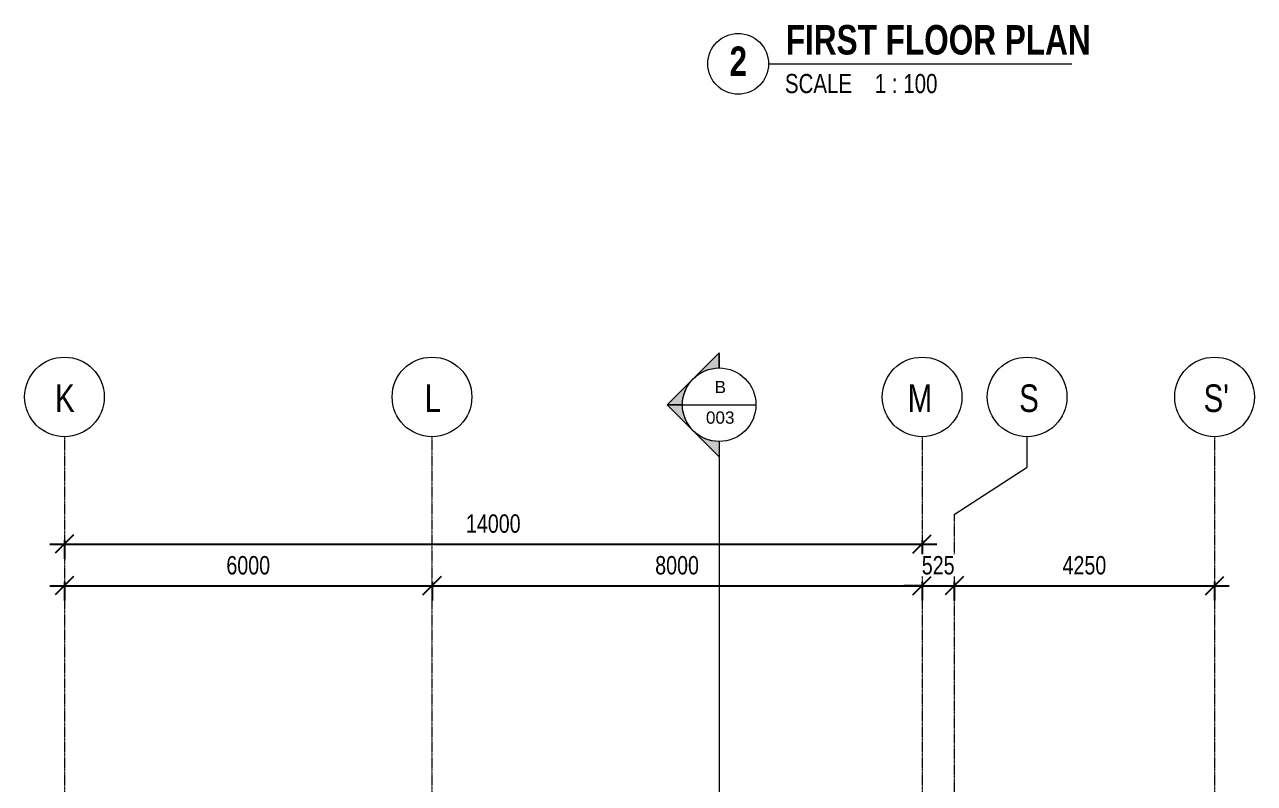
# Model space of a CAD drawing. Header units: millimetres. Extents: x -29259 to 87313, y -139821 to 46728.
# Drawn here: x 32277 to 52351, y -21230 to -8846 of the extents above; entities that cross this region are included whole.
import ezdxf

# ---------------------------------------------------------------- set-up
doc = ezdxf.new("R2010")
doc.units = ezdxf.units.MM
doc.linetypes.add('Grid Line', pattern=[22.225, 12.7, -3.175, 3.175, -3.175])
for name, color, linetype, lineweight in [('A-ANNO-DIMS', 211, 'Continuous', 9), ('G-ANNO-SYMB', 111, 'Continuous', 9), ('G-ANNO-TTLB', 6, 'Continuous', 9), ('S-GRID', 8, 'Continuous', 9), ('S-GRID-IDEN', 1, 'Continuous', 9)]:
    doc.layers.add(name, color=color, linetype=linetype, lineweight=lineweight)
doc.styles.add('Arial_2', font='arial.ttf', dxfattribs={"height": 200})
doc.styles.add('Century Gothic', font='GOTHIC.TTF', dxfattribs={"width": 0.8, "height": 450})
doc.styles.add('Century Gothic_2', font='GOTHIC.TTF', dxfattribs={"width": 0.8, "height": 300})
doc.styles.add('Century Gothic_9', font='GOTHIC.TTF', dxfattribs={"width": 0.8, "height": 2.5})
doc.styles.add('Century Gothic_B_5', font='GOTHICB.TTF', dxfattribs={"width": 0.8, "height": 3.85})
doc.dimstyles.new('Diagonal_-_3mm_Century_Gothic', dxfattribs={"dimscale": 304.8, "dimtxt": 313.250481, "dimasz": 0.984252, "dimexe": 0.787402, "dimexo": 0.492126, "dimgap": 0.574147, "dimtad": 1, "dimdec": 0, "dimzin": 0, "dimdsep": 46, "dimtxsty": 'Century Gothic_2', "dimblk1": 'OBLIQUE', "dimblk2": 'OBLIQUE', "dimsah": 1, "dimcen": 0.09, "dimdle": 0.787402, "dimazin": 0, "dimtfac": 1, "dimtdec": 4, "dimtix": 1, "dimtmove": 0, "dimatfit": 3, "dimfxl": 1, "dimtvp": 1, "dimtfill": 1, "dimtolj": 1, "dimtzin": 0, "dimarcsym": 2})

# ---------------------------------------------------------------- blocks, each defined once
blk = doc.blocks.new('Grid - M_Grid Head - Circle-24584-TERRACE FLOOR PLAN')
at = {"layer": 'S-GRID-IDEN'}
blk.add_circle((0, 0), 6.5, dxfattribs=at)
blk = doc.blocks.new('Section - M_Section Head - Filled-1049-TERRACE FLOOR PLAN')
at = {"layer": 'G-ANNO-SYMB'}
h = blk.add_hatch(color=256, dxfattribs=at)
edge = h.paths.add_edge_path()
edge.add_line((-6, 8.49), (-6, 6))
edge.add_arc((-6, 0), 6, 90, 135)
edge.add_line((-10.24, 4.24), (-6, 8.49))
h = blk.add_hatch(color=256, dxfattribs=at)
edge = h.paths.add_edge_path()
edge.add_line((-6, 8.49), (-1.76, 4.24))
edge.add_arc((-6, 0), 6, 45, 90)
edge.add_line((-6, 6), (-6, 8.49))
h = blk.add_hatch(color=256, dxfattribs=at)
edge = h.paths.add_edge_path()
edge.add_line((-14.49, 0), (-10.24, 4.24))
edge.add_arc((-6, 0), 6, 135, 180)
edge.add_line((-12, 0), (-14.49, 0))
h = blk.add_hatch(color=256, dxfattribs=at)
edge = h.paths.add_edge_path()
edge.add_line((2.49, 0), (0, 0))
edge.add_arc((-6, 0), 6, 360, 405)
edge.add_line((-1.76, 4.24), (2.49, 0))
for p, q in [((-6, 8.49), (-14.49, 0)), ((-6, 8.49), (-10.24, 4.24)), ((-6, 8.49), (2.49, 0)), ((-6, 6), (-6, 8.49)), ((-6, 8.49), (-6, 6)), ((-1.76, 4.24), (-6, 8.49)), ((-10.24, 4.24), (-14.49, 0)), ((2.49, 0), (-1.76, 4.24)), ((-14.49, 0), (-12, 0)), ((0, 0), (2.49, 0)), ((-12, 0), (-14.49, 0)), ((0, 0), (2.49, 0))]:
    blk.add_line(p, q, dxfattribs=at)
for start, end in [(360, 180), (135, 180), (90, 135), (45, 90), (360, 45), (180, 360)]:
    blk.add_arc((-6, 0), 6, start, end, dxfattribs=at)
blk = doc.blocks.new('_Oblique')
at = {"color": 0, "linetype": 'ByBlock', "lineweight": -2}
blk.add_line((-0.5, -0.5), (0.5, 0.5), dxfattribs=at)
blk = doc.blocks.new('*D455')
at = {"layer": 'A-ANNO-DIMS', "color": 0, "lineweight": -2, "transparency": 16777216}
for p, q in [((32687, -18004), (39167, -18004)), ((32927, -17942), (32927, -18244)), ((38927, -17942), (38927, -18244))]:
    blk.add_line(p, q, dxfattribs=at)
at = {"layer": 'Defpoints', "color": 0, "transparency": 16777216}
for p in [(32927, -17792), (38927, -17792), (38927, -18004)]:
    blk.add_point(p, dxfattribs=at)
at = {"layer": 'A-ANNO-DIMS', "color": 0, "lineweight": -2, "transparency": 16777216, "xscale": 299.9999999999999, "yscale": 299.9999999999999, "zscale": 299.9999999999999, "rotation": 180}
blk.add_blockref('_Oblique', (32927, -18004), dxfattribs=at)
at = {"layer": 'A-ANNO-DIMS', "color": 0, "lineweight": -2, "transparency": 16777216, "xscale": 299.9999999999999, "yscale": 299.9999999999999, "zscale": 299.9999999999999}
blk.add_blockref('_Oblique', (38927, -18004), dxfattribs=at)
at = {"layer": 'A-ANNO-DIMS', "color": 0, "transparency": 16777216, "insert": (35927, -17672), "char_height": 300, "width": 883.07, "attachment_point": 5, "style": 'Century Gothic_2', "bg_fill": 3, "box_fill_scale": 1.1, "bg_fill_color": 256, "bg_fill_true_color": 13158600, "bg_fill_transparency": 0}
blk.add_mtext('\\A1;6000', dxfattribs=at)
blk = doc.blocks.new('*D456')
at = {"layer": 'A-ANNO-DIMS', "color": 0, "lineweight": -2, "transparency": 16777216}
for p, q in [((38687, -18004), (47167, -18004)), ((38927, -17942), (38927, -18244)), ((46927, -17942), (46927, -18244))]:
    blk.add_line(p, q, dxfattribs=at)
at = {"layer": 'Defpoints', "color": 0, "transparency": 16777216}
for p in [(38927, -17792), (46927, -17792), (46927, -18004)]:
    blk.add_point(p, dxfattribs=at)
at = {"layer": 'A-ANNO-DIMS', "color": 0, "lineweight": -2, "transparency": 16777216, "xscale": 299.9999999999999, "yscale": 299.9999999999999, "zscale": 299.9999999999999, "rotation": 180}
blk.add_blockref('_Oblique', (38927, -18004), dxfattribs=at)
at = {"layer": 'A-ANNO-DIMS', "color": 0, "lineweight": -2, "transparency": 16777216, "xscale": 299.9999999999999, "yscale": 299.9999999999999, "zscale": 299.9999999999999}
blk.add_blockref('_Oblique', (46927, -18004), dxfattribs=at)
at = {"layer": 'A-ANNO-DIMS', "color": 0, "transparency": 16777216, "insert": (42927, -17672), "char_height": 300, "width": 883.07, "attachment_point": 5, "style": 'Century Gothic_2', "bg_fill": 3, "box_fill_scale": 1.1, "bg_fill_color": 256, "bg_fill_true_color": 13158600, "bg_fill_transparency": 0}
blk.add_mtext('\\A1;8000', dxfattribs=at)
blk = doc.blocks.new('*D457')
at = {"layer": 'A-ANNO-DIMS', "color": 0, "lineweight": -2, "transparency": 16777216}
for p, q in [((32927, -17262), (32927, -17564)), ((46927, -17262), (46927, -17564)), ((32687, -17324), (47167, -17324))]:
    blk.add_line(p, q, dxfattribs=at)
at = {"layer": 'Defpoints', "color": 0, "transparency": 16777216}
for p in [(32927, -17112), (46927, -17112), (46927, -17324)]:
    blk.add_point(p, dxfattribs=at)
at = {"layer": 'A-ANNO-DIMS', "color": 0, "lineweight": -2, "transparency": 16777216, "xscale": 299.9999999999999, "yscale": 299.9999999999999, "zscale": 299.9999999999999, "rotation": 180}
blk.add_blockref('_Oblique', (32927, -17324), dxfattribs=at)
at = {"layer": 'A-ANNO-DIMS', "color": 0, "lineweight": -2, "transparency": 16777216, "xscale": 299.9999999999999, "yscale": 299.9999999999999, "zscale": 299.9999999999999}
blk.add_blockref('_Oblique', (46927, -17324), dxfattribs=at)
at = {"layer": 'A-ANNO-DIMS', "color": 0, "transparency": 16777216, "insert": (39927, -16992), "char_height": 300, "width": 1103.84, "attachment_point": 5, "style": 'Century Gothic_2', "bg_fill": 3, "box_fill_scale": 1.1, "bg_fill_color": 256, "bg_fill_true_color": 13158600, "bg_fill_transparency": 0}
blk.add_mtext('\\A1;14000', dxfattribs=at)
blk = doc.blocks.new('*D462')
at = {"layer": 'A-ANNO-DIMS', "color": 0, "lineweight": -2, "transparency": 16777216}
for p, q in [((46927, -18004), (46627, -18004)), ((46927, -17942), (46927, -18244)), ((46927, -18004), (47451, -18004)), ((47451, -17942), (47451, -18244)), ((47451, -18004), (47751, -18004))]:
    blk.add_line(p, q, dxfattribs=at)
at = {"layer": 'Defpoints', "color": 0, "transparency": 16777216}
blk.add_point((47451, -18004), dxfattribs=at)
at = {"layer": 'A-ANNO-DIMS', "color": 0, "lineweight": -2, "transparency": 16777216, "xscale": 299.9999999999999, "yscale": 299.9999999999999, "zscale": 299.9999999999999}
blk.add_blockref('_Oblique', (46927, -18004), dxfattribs=at)
at = {"layer": 'A-ANNO-DIMS', "color": 0, "lineweight": -2, "transparency": 16777216, "xscale": 299.9999999999999, "yscale": 299.9999999999999, "zscale": 299.9999999999999, "rotation": 180}
blk.add_blockref('_Oblique', (47451, -18004), dxfattribs=at)
at = {"layer": 'A-ANNO-DIMS', "color": 0, "transparency": 16777216, "insert": (47189, -17672), "char_height": 300, "width": 662.3, "attachment_point": 5, "style": 'Century Gothic_2', "bg_fill": 3, "box_fill_scale": 1.1, "bg_fill_color": 256, "bg_fill_true_color": 13158600, "bg_fill_transparency": 0}
blk.add_mtext('\\A1;525', dxfattribs=at)
at = {"layer": 'Defpoints', "color": 0, "transparency": 16777216}
for p in [(46927, -17792), (47451, -17792)]:
    blk.add_point(p, dxfattribs=at)
blk = doc.blocks.new('*D463')
at = {"layer": 'A-ANNO-DIMS', "color": 0, "lineweight": -2, "transparency": 16777216}
for p, q in [((47211, -18004), (51941, -18004)), ((47451, -17942), (47451, -18244)), ((51701, -17942), (51701, -18244))]:
    blk.add_line(p, q, dxfattribs=at)
at = {"layer": 'Defpoints', "color": 0, "transparency": 16777216}
for p in [(47451, -17792), (51701, -17792), (51701, -18004)]:
    blk.add_point(p, dxfattribs=at)
at = {"layer": 'A-ANNO-DIMS', "color": 0, "lineweight": -2, "transparency": 16777216, "xscale": 299.9999999999999, "yscale": 299.9999999999999, "zscale": 299.9999999999999, "rotation": 180}
blk.add_blockref('_Oblique', (47451, -18004), dxfattribs=at)
at = {"layer": 'A-ANNO-DIMS', "color": 0, "lineweight": -2, "transparency": 16777216, "xscale": 299.9999999999999, "yscale": 299.9999999999999, "zscale": 299.9999999999999}
blk.add_blockref('_Oblique', (51701, -18004), dxfattribs=at)
at = {"layer": 'A-ANNO-DIMS', "color": 0, "transparency": 16777216, "insert": (49576, -17672), "char_height": 300, "width": 883.07, "attachment_point": 5, "style": 'Century Gothic_2', "bg_fill": 3, "box_fill_scale": 1.1, "bg_fill_color": 256, "bg_fill_true_color": 13158600, "bg_fill_transparency": 0}
blk.add_mtext('\\A1;4250', dxfattribs=at)
blk = doc.blocks.new('Viewport - M_View Title-684662-GROUND _ FIRST FLOOR PLAN')
at = {"layer": 'G-ANNO-TTLB'}
blk.add_circle((-4.06, 0), 3.97, dxfattribs=at)

msp = doc.modelspace()

# ---------------------------------------------------------------- linework, layer by layer
at = {"layer": 'G-ANNO-SYMB'}
for p, q in [((43015, -15050.1), (44215, -15050.1)), ((43615, -15650.1), (43615, -40212.1))]:
    msp.add_line(p, q, dxfattribs=at)
at = {"layer": 'G-ANNO-TTLB'}
msp.add_line((44432.2, -9486.5), (49371.6, -9486.5), dxfattribs=at)
at = {"layer": 'S-GRID', "linetype": 'Grid Line'}
for p, q in [((32926.6, -15573.3), (32926.6, -40847)), ((38926.6, -15573.3), (38926.6, -40847)), ((46926.6, -15573.3), (46926.6, -40847)), ((51701, -15573.3), (51701, -40847)), ((47451.2, -16843.3), (47451.2, -40847))]:
    msp.add_line(p, q, dxfattribs=at)
at = {"layer": 'S-GRID'}
for p, q in [((48640.8, -16067.9), (48640.8, -15573.3)), ((47451.2, -16843.3), (48640.8, -16067.9))]:
    msp.add_line(p, q, dxfattribs=at)

# ---------------------------------------------------------------- block references
at = {"layer": 'G-ANNO-SYMB', "extrusion": (0, 0, -1), "xscale": 99.99999999999993, "yscale": 99.99999999999993, "zscale": 99.99999999999993, "rotation": 270.0000000000003}
msp.add_blockref('Section - M_Section Head - Filled-1049-TERRACE FLOOR PLAN', (-43615, -15650.1), dxfattribs=at)
at = {"layer": 'G-ANNO-TTLB', "xscale": 125, "yscale": 125, "zscale": 125}
msp.add_blockref('Viewport - M_View Title-684662-GROUND _ FIRST FLOOR PLAN', (44432.2, -9486.5), dxfattribs=at)
at = {"layer": 'S-GRID-IDEN', "xscale": 99.99999999999993, "yscale": 99.99999999999993, "zscale": 99.99999999999993, "rotation": 180}
for p in [(32926.6, -14923.3), (38926.6, -14923.3), (46926.6, -14923.3), (48640.8, -14923.3), (51701, -14923.3)]:
    msp.add_blockref('Grid - M_Grid Head - Circle-24584-TERRACE FLOOR PLAN', p, dxfattribs=at)

# ---------------------------------------------------------------- texts
at = {"layer": 'G-ANNO-SYMB', "char_height": 200, "attachment_point": 1, "style": 'Arial_2'}
for s, insert, width in [('B', (43540.3, -14661.2), 232.489), ('003', (43398.3, -15160), 577.215)]:
    msp.add_mtext(s, dxfattribs=dict(at, insert=insert, width=width))
at = {"layer": 'G-ANNO-TTLB', "attachment_point": 1}
for s, insert, char_height, width, style in [('FIRST FLOOR PLAN', (44701.4, -8853.6), 481.25, 5427.424, 'Century Gothic_B_5'), ('\\fCentury Gothic|b1|i0|c0|p34|;\\W.8;2', (43782.9, -9203.7), 481.25, 360.759, 'Century Gothic_B_5'), ('SCALE    1 : 100', (44687.4, -9652.3), 312.5, 3030.379, 'Century Gothic_9')]:
    msp.add_mtext(s, dxfattribs=dict(at, insert=insert, char_height=char_height, width=width, style=style))

# ---------------------------------------------------------------- next in the draw order: texts
at = {"layer": 'S-GRID-IDEN', "char_height": 450, "attachment_point": 1, "style": 'Century Gothic', "bg_fill": 3, "box_fill_scale": 1.25, "bg_fill_color": 256, "bg_fill_true_color": 13158600, "bg_fill_transparency": 0}
for s, insert, width in [('K', (32773.1, -14718.6), 365.569), ('L', (38807.5, -14718.6), 282.194), ('M', (46691.1, -14718.6), 564.388), ('S', (48511.4, -14718.6), 307.848), ("S'", (51521.1, -14718.6), 429.704)]:
    msp.add_mtext(s, dxfattribs=dict(at, insert=insert, width=width))

# ---------------------------------------------------------------- next in the draw order: dimensions: what is measured, and where the dimension line sits
at = {"layer": 'A-ANNO-DIMS'}
dim = msp.add_linear_dim(base=(38926.6, -18004.4), p1=(32926.6, -17792.3), p2=(38926.6, -17792.3), dimstyle='Diagonal_-_3mm_Century_Gothic', override={"dimpost": '<>', "dimfxl": 5999.999998}, dxfattribs=at)
dim.commit()
dim.dimension.update_dxf_attribs({"geometry": '*D455', "text_midpoint": (35926.6, -17671.9)})

# ---------------------------------------------------------------- next in the draw order: dimensions: what is measured, and where the dimension line sits
dim = msp.add_linear_dim(base=(46926.6, -18004.4), p1=(38926.6, -17792.3), p2=(46926.6, -17792.3), dimstyle='Diagonal_-_3mm_Century_Gothic', override={"dimpost": '<>', "dimfxl": 8000}, dxfattribs=at)
dim.commit()
dim.dimension.update_dxf_attribs({"geometry": '*D456', "text_midpoint": (42926.6, -17671.9)})

# ---------------------------------------------------------------- next in the draw order: dimensions: what is measured, and where the dimension line sits
dim = msp.add_linear_dim(base=(46926.6, -17324.4), p1=(32926.6, -17112.3), p2=(46926.6, -17112.3), dimstyle='Diagonal_-_3mm_Century_Gothic', override={"dimpost": '<>', "dimfxl": 13999.999998}, dxfattribs=at)
dim.commit()
dim.dimension.update_dxf_attribs({"geometry": '*D457', "text_midpoint": (39926.6, -16991.9)})

# ---------------------------------------------------------------- next in the draw order: dimensions: what is measured, and where the dimension line sits
dim = msp.add_linear_dim(base=(47451.2, -18004.4), p1=(46926.6, -17792.3), p2=(47451.2, -17792.3), dimstyle='Diagonal_-_3mm_Century_Gothic', override={"dimpost": '<>', "dimfxl": 524.6}, dxfattribs=at)
dim.commit()
dim.dimension.update_dxf_attribs({"geometry": '*D462', "text_midpoint": (47188.9, -17671.9)})

# ---------------------------------------------------------------- next in the draw order: dimensions: what is measured, and where the dimension line sits
dim = msp.add_linear_dim(base=(51701, -18004.4), p1=(47451.2, -17792.3), p2=(51701, -17792.3), dimstyle='Diagonal_-_3mm_Century_Gothic', override={"dimpost": '<>', "dimfxl": 4249.750023}, dxfattribs=at)
dim.commit()
dim.dimension.update_dxf_attribs({"geometry": '*D463', "text_midpoint": (49576.1, -17671.9)})

doc.saveas('drawing.dxf')
